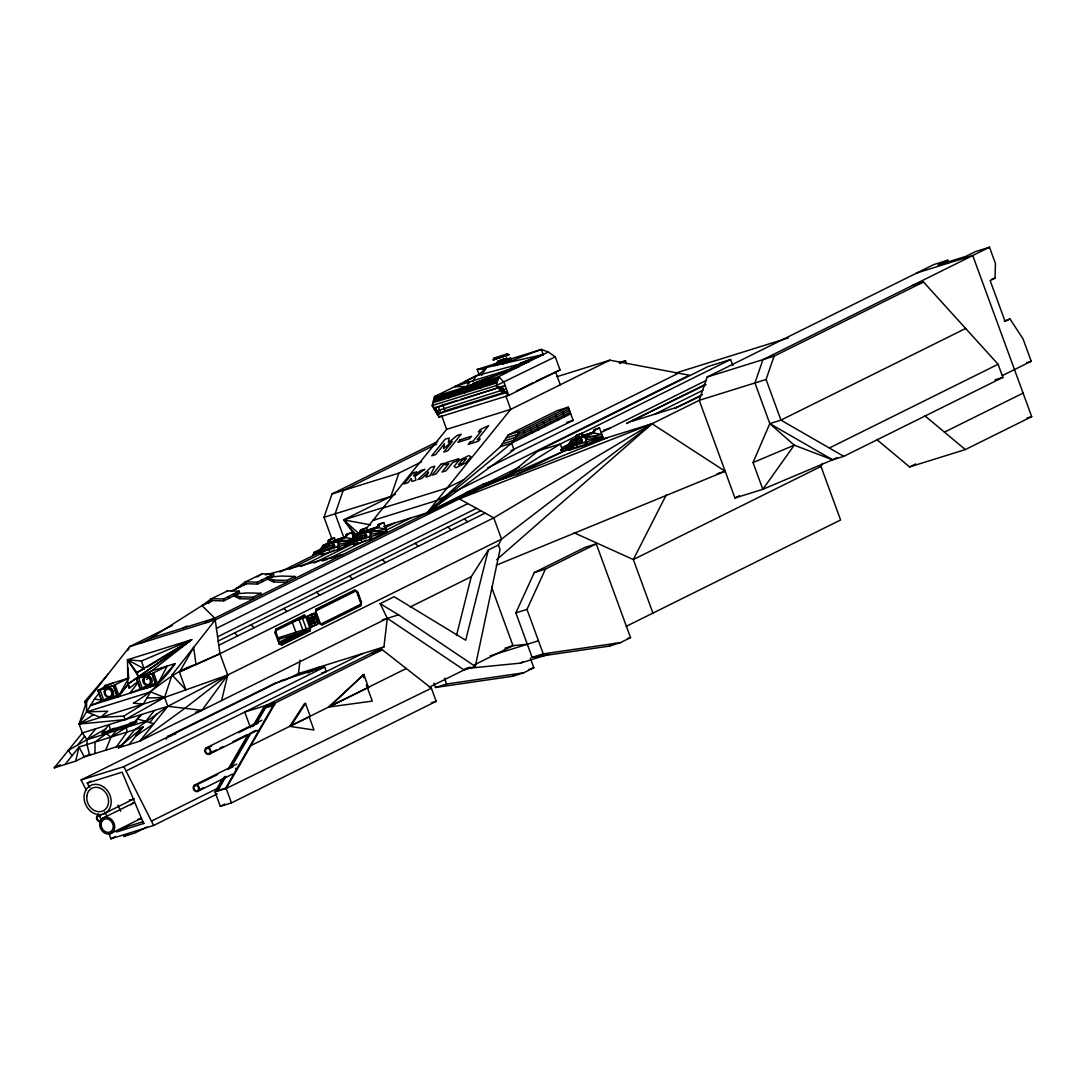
<?xml version="1.0" encoding="UTF-8"?>
<svg xmlns="http://www.w3.org/2000/svg" width="1086" height="1086" viewBox="0 0 1086 1086"><rect width="100%" height="100%" fill="white"/><g stroke="black" fill="none" stroke-linecap="round" stroke-linejoin="round"><path stroke-width="1.5" d="M94.984 753.535L95.039 742.05L110.066 730.837M1002.351 375.593L1031.225 361.271L1023.039 338.9L1009.98 318.958L1005.093 321.375L990.16 280.582L995.047 278.152L995.428 263.436L989.495 247.214L975.567 251.558L965.793 256.405L937.937 265.093L947.711 260.246L948.662 262.866M434.481 399.553L434.644 396.58L479.089 374.521L486.609 367.407L543.204 354.538L541.33 349.42L507.678 359.914M353.629 537.828L351.701 532.588L346.692 534.149L345.484 537.556L340.719 539.918L323.071 545.416L319.976 550.073L323.981 545.416M356.032 535.425L352.027 540.081L355.136 535.425L372.769 529.927L377.534 527.565L378.743 524.158L383.752 522.597L387.118 531.773L372.226 538.846L353.778 544.738L351.85 541.276L353.778 544.738M569.485 450.106L567.557 446.645L569.485 450.106L587.933 444.215L602.825 437.142L599.458 427.965L594.449 429.527L593.241 432.934L588.476 435.296L570.829 440.794L567.734 445.45L571.738 440.794M104.813 688.687L105.193 685.388L128.664 678.071L128.026 668.08M287.138 679.198L298.46 673.578L300.048 660.125M252.685 726.588L264.4 706.253L383.928 646.93L387.308 618.341L380.181 603.667L394.15 596.743L465.704 640.224L488.32 550.005L498.406 545.009L501.542 539.118L652.048 423.744L699.221 400.327L766.078 379.489L774.074 356.167L923.521 282.007L998.088 364.272L1002.894 377.385L843.781 456.337L832.636 459.812L762.82 489.311L734.95 497.999L699.221 400.327L707.203 377.005L933.77 264.577L947.711 260.246M310.528 618.07L316.474 615.735L318.497 621.287L312.564 623.622L310.528 618.07L313.501 616.59M308.302 618.762L311.261 617.296L311.696 614.079L313.922 613.386L315.592 617.934M319.8 551.267L320.764 552.109L337.189 546.991L340.719 539.918M352.407 542.267L369.24 537L372.769 529.927M568.114 447.636L584.947 442.369L588.476 435.296M334.8 541.371L345.429 536.986L327.85 543.054L328.271 540.312L329.425 539.538L334.434 537.964L335.398 540.597M364.923 530.918L359.9 533.063L360.321 530.321L361.475 529.547L366.484 527.972L367.448 530.606M583.155 435.961L582.191 433.341L577.182 434.902L576.028 435.69L575.607 438.432L570.829 440.794M136.402 678.451L151.551 670.944L175.022 663.627C166.823 676.211 156.357 687.913 140.298 689.081L136.402 678.451L152.054 673.578L167.19 666.071L157.443 684.642L90.477 705.52L103.496 700.226L94.387 699.153L79.115 724.077L82.36 732.941L86.948 739.675L87.029 744.548L89.649 755.204M64.984 764.49L79.007 747.046L143.121 727.063L118.401 747.833L139.768 741.168L387.308 618.341L464.048 669.953L475.301 666.451L500.035 549.435L498.406 545.009M275.029 632.69L275.803 629.161L304.134 615.11L306.849 616.902L310.732 627.518L309.958 631.047L281.641 645.098L278.912 643.306L275.029 632.69L276.292 630.491L275.803 629.161M315.754 612.477L316.338 609.83L355.163 590.567L357.199 591.911L361.081 602.54L360.511 605.173L321.687 624.45L319.651 623.106L315.754 612.477L316.338 609.83M360.511 605.173L360.647 602.757L356.765 592.128L355.163 590.567M496.682 559.724L652.048 423.744L563.01 451.491L476.713 490.18L215.232 619.93L219.956 653.731L227.734 674.99L201.969 710.312L167.828 706.307L82.36 732.941L54.3 767.816L75.667 761.15L79.007 747.046L84.301 756.874L121.7 745.213L135.098 729.561L167.828 706.307L227.734 674.99L501.542 539.118L493.763 517.873L459.269 498.841L652.048 423.744L725.177 471.256L496.193 565.249M310.067 621.314L309.781 622.427M309.863 619.902L309.972 619.97M310.229 621.246L309.714 622.224M311.954 618.857L312.049 619.061M312.972 621.64L313.596 621.64M313.365 620.798L312.347 620.174M221.585 700.579L227.734 674.99L164.583 697.443L79.115 724.077L86.568 701.583L129.763 646.577L172.267 625.482M308.804 620.147L310.338 624.314L314.153 623.12L313.542 618.681L312.116 617.567M456.5 635.568L471.256 576.693L488.32 550.005M548.308 352L498.745 376.598L434.644 396.58L432.147 405.553L439.056 417.105L508.723 395.385L560.037 369.932L555.231 356.819L548.308 352L541.33 349.42L502.75 364.081M448.409 397.91L448.83 396.349M449.237 394.883L449.672 393.322M449.523 397.571L449.957 395.996M450.351 394.544L450.785 392.969M464.428 392.915L464.862 391.354M465.27 389.888L465.704 388.326M465.541 392.575L465.975 391.001M466.383 389.548L466.817 387.974M480.46 387.919L480.894 386.358M481.288 384.892L481.722 383.331M481.573 387.58L482.008 386.005M482.401 384.553L482.836 382.978M503.524 393.594L496.261 385.571L498.745 376.598L503.931 382.286L508.723 395.385L496.261 385.571L432.147 405.553L439.409 413.576M227.734 674.99L184.891 708.303L139.768 741.168L167.828 706.307L164.583 697.443L172.036 674.935L215.232 619.93L129.763 646.577L127.591 650.555M332.017 539.185L324.008 517.303L332.004 493.967L437.685 441.527M421.504 461.889L398.861 473.129L390.879 496.451L324.008 517.303M136.863 719.244L134.107 723.344L102.057 733.335L109.062 724.62L110.378 729.941L134.42 722.448L141.112 714.629L134.107 723.344L136.985 721.918M105.668 750.209L111.057 737.055L118.075 728.339M493.125 359.9L494.578 357.796L494.524 359.208L493.125 359.9L507.963 355.217M837.184 457.545L832.636 459.812L794.233 445.179L762.82 489.311L753.032 462.568L769.811 423.608L754.933 382.964L762.929 359.642L989.495 247.214M329.56 545.471L318.782 550.819L317.655 553.331L322.881 551.145M360.905 538.181L349.706 543.326L350.832 540.828L361.611 535.479L362.412 537.448M565.412 448.694L566.539 446.197L577.318 440.848L578.119 442.803L565.412 448.694L568.399 447.215M321.415 551.05L313.202 554.715L314.356 552.204L325.135 546.855M322.026 551.96L323.18 549.448L333.959 544.1L334.732 546.068L322.026 551.96L334.732 546.068M322.325 551.688L323.166 549.828M353.466 541.059L345.253 544.724L346.407 542.213L357.185 536.864M346.407 542.593L345.552 544.439L347.194 543.923M354.077 541.968L355.231 539.457L366.009 534.108L366.783 536.077L354.077 541.968L366.783 536.077M354.375 541.697L355.217 539.837L356.018 541.181M566.186 447.907L560.96 450.079L562.1 447.948M569.783 447.337L570.937 444.826L581.716 439.477L582.49 441.445L569.783 447.337L582.49 441.445M570.082 447.052L570.924 445.206L571.725 446.55M515.836 612.871L534.298 572.553L585.096 547.358L596.241 543.882L630.545 637.618L620.418 642.64L609.273 646.116L532.113 657.356L515.836 612.871L526.981 609.395L545.443 569.091L596.241 543.882M313.542 618.681L314.791 616.264L316.352 616.617L312.836 618.124L314.791 616.264M666.383 494.659L633.328 559.548L652.93 613.101M574.155 532.819L633.328 559.548L820.989 466.423L822.536 463.41M334.067 540.543L345.429 536.986L334.067 540.543L333.28 541.995L330.198 542.457L331.325 542.959L338.886 540.244L327.524 543.787L338.886 540.244M332.492 546.76L333.959 544.1M370.937 530.253L359.575 533.796L370.937 530.253L363.376 532.968L362.262 532.466L377.48 526.995L366.851 531.38M364.543 536.769L366.009 534.108M577.956 437.821L593.187 432.364L577.956 437.821L579.082 438.337L586.644 435.608L575.281 439.151L586.644 435.608M580.25 442.138L581.716 439.477M105.423 690.085L105.966 689.108M313.243 620.73L312.198 620.445M172.036 674.935L185.923 689.854L179.434 672.139L193.634 647.432L195.996 664.333C171.805 671.922 154.66 690.424 133.374 703.212L143.216 704.095L150.655 691.904L164.217 677.379M166.117 739.227L167.76 736.376L274.582 683.379L285.727 679.904M371.195 653.256L382.34 649.781L431.4 688.212L436.192 701.325L231.467 802.907L220.322 806.382L215.042 791.938L222.576 778.879M228.427 768.712L247.662 735.303M224.693 776.463L216.304 791.015L225.671 788.097L274.256 703.728L264.916 706.619L254.015 725.543M229.716 767.734L248.993 734.272M217.214 790.337L224.802 777.155M230.707 766.906L239.979 750.793M241.676 747.86L250.106 733.226M255.156 724.43L266.124 705.398L244.757 712.049L250.472 727.674M217.634 790.88L226.01 776.341M231.033 767.612L251.137 732.683M256.16 723.955L265.378 707.95L274.744 705.031M382.34 649.781L275.532 702.778L226.187 788.477L215.042 791.938M472.749 381.566L476.279 375.797L529.167 361.502L497.714 373.91M481.532 375.512L486.609 367.407M289.718 726.344L304.392 703.755L305.505 703.416L310.243 716.366L289.718 726.344L314.003 730.023L309.13 716.706L310.243 716.366M290.831 726.005L305.505 703.416M383.657 526.411L426.92 512.918L500.483 446.604L508.167 434.97L557.186 410.644L568.331 407.169L573.164 420.404L510.854 450.744M514.18 473.143L505.37 478.03L493.886 480.731L476.428 489.392L476.713 490.18L426.92 512.918L511.615 443.129L519.312 431.495L568.331 407.169M466.695 386.589L469.98 381.702L518.823 366.634L466.695 386.589L454.722 386.616L469.98 381.702M323.207 546.272L336.796 541.425M355.258 536.28L368.846 531.434M570.965 441.649L584.553 436.803M116.351 746.883L127.089 732.059L126.085 725.842M94.387 699.153L99.301 692.895M102.247 689.148L105.193 685.388M138.479 682.089L129.682 693.289L142.035 688.212L140.298 689.081M351.701 532.588L348.239 534.081L345.484 537.556L354.104 539.145L336.253 542.213M368.303 532.221L386.154 529.154L377.534 527.565L380.29 524.09L383.752 522.597M599.458 427.965L595.997 429.459L593.241 432.934L601.861 434.509L584.01 437.59M77.635 745.037L84.654 736.308M95.717 728.787L86.948 739.675L145.7 721.362L154.47 710.461M129.085 744.507L143.121 727.063L136.225 734.136M149.746 722.543L156.764 713.828M366.851 527.918L446.631 429.35L510.732 409.368L609.87 360.185L689.379 375.227L454.192 491.931M732.792 365.48L730.606 359.507L560.281 444.025L505.37 478.03L476.428 489.392L426.92 512.918L510.732 409.368L505.94 396.254L508.94 394.775M327.85 543.054L330.782 539.525L334.434 537.964M359.9 533.063L362.833 529.534L366.484 527.972M582.191 433.341L578.539 434.902L575.607 438.432L593.187 432.364L581.824 435.907M86.174 706.144L84.559 701.719L108.166 674.08M157.687 683.338L175.022 663.627M316.813 621.816L317.872 620.785L314.356 622.292L316.813 621.816L314.56 621.45M328.556 707.067L363.783 674.501L368.521 687.452L328.556 707.067L372.281 701.108L366.349 684.913M329.669 706.728L363.783 674.501M330.388 543.421L341.574 538.914L330.198 542.457M362.439 533.43L373.625 528.923L362.262 532.466M578.146 438.798L589.331 434.278M502.343 356.805L493.818 359.547M497.972 362.765L507.23 359.52L505.967 359.697M93.518 714.656L79.115 724.077L125.094 719.624L164.583 697.443L150.655 691.904L86.554 711.887L100.482 717.425L107.731 711.208L86.554 711.887L86.568 701.583L84.559 701.719M146.569 679.483L149.135 677.284M505.37 478.03L537.882 451.002L708.208 366.484L730.606 359.507M494.171 481.519L493.886 480.731L483.202 484.071L426.92 512.918L444.948 498.759M149.081 672.872L191.598 639.763L127.496 659.745L127.822 684.194L129.302 688.266L137.949 681.533M208.281 603.463L212.055 600.612L223.784 600.857L233.694 595.942L236.802 595.685M580.888 436.966L575.281 439.151M243.468 585.68L246.033 583.752L257.599 584.078L267.441 579.191L273.591 581.947L287.03 582.327L286.826 580.426L294.89 576.435L295.107 578.322M257.233 577.005L261.957 573.842L273.523 574.182L273.726 576.069L271.622 577.114M366.335 531.244L368.371 529.71L368.616 530.375L377.48 526.995M581.037 437.359L584.078 435.079L584.309 435.744M377.534 527.565L378.865 526.574L363.036 531.502L355.136 535.425M437.454 414.133L433.979 408.377L435.459 407.277L439.056 417.105L442.07 415.612M435.717 411.255L436.653 410.562M57.029 765.82L54.3 767.816L60.368 764.802M426.92 512.918L514.045 449.753L511.615 443.129L570.747 413.793M283.908 641.364C281.912 642.274 284.383 641.147 286.297 640.36M283.717 641.69L280.84 642.817L283.908 641.568M191.598 639.763L127.822 684.194L191.598 639.763L141.384 661.021L127.496 659.745L138.356 676.415L136.931 672.519L127.496 659.745L144.262 668.881L136.931 672.519L191.598 639.763L147.139 667.116M136.103 735.792L153.805 723.738L137.61 718.986M201.996 605.608L150.683 638.161L214.784 618.178L201.996 605.608L212.055 600.612L211.851 598.712L223.567 598.956L239.273 591.164L239.49 593.065L236.585 594.504L236.381 592.603M126.343 727.403L111.057 737.055L106.306 733.647M100.482 717.425L123.804 716.108L143.216 704.095M293.953 636.545L296.166 635.514L295.487 635.812M297.917 634.645L296.777 634.903M286.175 640.17L289.473 638.731M287.776 639.369L290.016 638.568L288.061 639.274M652.048 423.744L493.763 517.873L219.956 653.731L179.434 672.139M299.261 633.966L300.211 633.505L298.256 634.17M295.786 635.391L298.609 634.305L294.876 635.948M105.559 728.977L68.323 750.385L72.002 755.775M290.193 638.215L292.188 637.482L290.369 638.201M287.274 639.613L288.754 639.125M296.668 635.134C297.483 634.984 293.926 636.247 296.274 635.161M293.559 636.763L291.835 637.36L293.234 636.953M284.885 640.808L286.731 640.197M320.356 552.258L321.252 554.729L324.144 553.222M353.303 544.738L357.633 542.484M569.01 450.106L573.34 447.853M292.039 637.414L295.718 635.744M468.025 382.978L465.066 381.485L476.279 375.797M495.067 359.099L494.361 359.452L493.886 358.136L507.284 353.832L509.008 354.688L507.61 355.38L506.592 354.172L507.284 353.832L507.759 355.136M503.497 360.335L510.664 358.108L511.139 359.412L494.822 365.656L494.347 364.353L499.37 361.855M494.347 364.353L510.664 358.108M434.576 408.227L438.242 406.408L440.631 412.965L437.332 414.228L507.529 392.114L504.746 392.983L502.343 386.426L460.681 399.417M440.631 412.965L444.961 410.82L505.859 391.829M555.231 356.819L496.261 385.571M498.678 388.245L502.343 386.426M516.447 391.041L532.968 382.842M535.982 381.349L560.037 369.932M436.748 444.052L343.149 490.492L335.153 513.827L344.303 538.832M619.848 363.471L625.441 360.701L626.595 363.878M355.719 536.267L343.705 519.855L395.413 494.198M568.942 408.879L517.33 434.495L506.185 437.957M569.566 410.576L515.348 437.482L504.203 440.957M570.191 412.286L513.366 440.482L502.221 443.957M239.273 591.164L227.721 590.838L210.983 598.983L202.159 605.635L205.878 603.789M261.957 573.842L244.947 582.123L235.974 588.856L240.888 586.413M375.675 519.067L372.905 520.438L437.006 500.456L449.726 494.144M230.938 591.232L246.033 583.752L245.83 581.852L257.382 582.177L273.523 574.182M323.071 545.416L330.986 541.493M463.695 479.754L447.093 488.008L382.991 507.99M487.519 467.944L678.506 373.177M313.202 554.715L320.682 550.996M279.889 572.078L322.148 551.091M352.597 536.009L361.679 531.502M140.447 643.238L156.601 635.229M289.487 569.295L322.406 552.95M352.339 538.099L355.339 536.62M301.107 566.485L334.407 549.964M345.253 544.724L352.733 541.004M349.706 543.326L354.199 541.1M182.733 628.17L187.104 626.011M314.058 563.01L352.964 543.706M384.39 528.108L394.87 522.909M328.61 558.747L366.199 540.095M385.449 530.538L410.902 517.913M253.052 597.191L253.255 599.092L239.816 598.712L233.694 595.942L233.49 594.042L239.612 596.811L253.052 597.191L260.898 593.295L261.115 595.196M204.548 623.255L460.016 496.492M483.202 484.071L483.487 484.845L519.434 467.007M572.892 442.219L562.114 447.568L562.901 449.292L561.258 449.808M495.664 480.772L516.637 470.374M560.96 450.079L565.453 447.853M497.374 480.528L516.569 474.541L568.901 448.572M601.332 432.472L706.307 380.399M705.031 384.512L626.459 423.499L706.036 384.634M216.413 628.373L467.89 503.592M117.397 696.221L113.514 685.592L128.664 678.071L118.225 696.859L128.976 683.175L119.148 695.352L101.758 701.094L97.862 690.465L113.012 682.958M654.695 414.214L702.764 390.363M98.229 690.723L99.98 689.854L103.632 699.818L101.88 700.687L98.229 690.723L115.13 685.13L118.781 695.094L101.88 700.687M702.493 394.598L674.311 408.58L700.321 396.295M217.594 636.83L476.51 508.357M136.768 678.709L138.519 677.84L142.157 687.805L140.42 688.673L136.768 678.709L153.669 673.116L157.321 683.08L140.42 688.673M218.191 641.052L480.826 510.732M101.758 701.094L103.496 700.226M218.775 645.288L485.143 513.108M298.148 618.993L301.134 617.513L302.492 618.409L306.388 629.038L305.994 630.803L279.156 644.12M276.292 630.491L304.623 616.441L305.981 617.323L309.863 627.952L309.958 631.047M316.583 610.495L355.407 591.232M307.433 616.196L311.696 614.079L312.809 617.12M306.849 616.902L293.437 621.233M313.922 613.386L308.248 616.21L312.13 626.826L317.818 624.016L316.705 620.975M279.143 642.193L295.541 634.061L295.935 632.296L292.053 621.667M311.329 626.826L317.818 624.016M278.912 643.306L281.152 643.767L281.641 645.098M310.732 627.518L278.192 637.821M319.651 623.106L321.687 624.45M278.654 643.726L302.519 631.889L302.899 630.124L299.017 619.495L297.645 618.599M288.509 639.315L287.152 639.885M281.152 643.767L309.483 629.717L277.812 639.586M321.442 623.785L360.267 604.522M75.667 761.15L90.057 754.01M118.401 747.833L122.718 745.688M965.658 328.474L780.943 420.133L769.811 423.608L794.233 445.179L753.032 462.568M410.209 606.979L471.256 576.693M1004.183 321.212L1009.98 318.958M86.296 790.187L81.111 779.952L281.926 680.311L324.66 666.98L326.343 671.569L321.592 673.048M307.759 672.913L319.827 666.926M89.785 787.391L87.206 783.074L91.088 781.146M81.111 779.952L123.845 766.635L324.66 666.98M126.044 770.965L362.561 653.596M205.96 748.037L261.984 720.235M206.367 748.661L211.431 746.163M238.513 732.711L258.088 723.005A2.796 2.321 63.6 0 0 257.097 723.697M208.824 753.643A2.796 2.321 63.6 0 0 209.313 749.109A2.796 2.321 63.6 0 0 205.458 750.304A2.796 2.321 63.6 0 0 208.824 753.643L216.358 749.91M219.915 748.145L222.915 746.652M232.906 741.697L246.997 734.706M252.481 731.978L255.495 730.484M209.082 754.336A3.543 2.946 63.6 0 0 209.707 748.593A3.543 2.946 63.6 0 0 204.82 750.127A3.543 2.946 63.6 0 0 209.082 754.336L257.626 730.254M829.337 448.016L998.088 364.272M734.95 497.999L739.485 495.745M103.007 814.174A15.679 13.018 63.6 0 0 105.749 788.789A15.679 13.018 63.6 0 0 84.138 795.522A15.679 13.018 63.6 0 0 103.007 814.174L134.311 798.658M102.532 818.328L133.958 802.744A8.674 7.208 63.6 0 0 130.904 804.902M250.866 745.62L406.259 668.514M194.353 785.178L236.762 764.137M194.761 785.816L217.797 774.386M227.748 769.445L230.748 767.951M109.211 834.197L110.894 838.786L153.628 825.469L217.227 793.907M110.175 833.749A8.674 7.208 63.6 0 0 111.695 819.686A8.674 7.208 63.6 0 0 99.722 823.419A8.674 7.208 63.6 0 0 110.175 833.749L141.587 818.165A8.674 7.208 63.6 0 1 138.017 819.278M197.218 790.784A2.796 2.321 63.6 0 0 197.706 786.25A2.796 2.321 63.6 0 0 193.851 787.459A2.796 2.321 63.6 0 0 197.218 790.784L203.761 787.54M197.476 791.49A3.543 2.946 63.6 0 0 198.1 785.748A3.543 2.946 63.6 0 0 193.213 787.269A3.543 2.946 63.6 0 0 197.476 791.49L232.431 774.142M127.551 826.541L116.501 832.025L144.139 823.31M110.894 838.786L115.428 836.532M151.429 821.138L217.173 788.517M128.257 834.238L123.709 836.491L134.854 833.016L146.99 827.003M429.309 687.194L469.98 667.008M474.433 664.808L512.999 645.668L527.307 644.256M944.44 432.133L1023.093 393.105M220.322 806.382L224.87 804.115M876.701 439.463L909.606 466.939L915.647 463.953M465.215 668.582L520.289 663.152L523.153 661.727M909.606 466.939L965.332 449.577L1031.7 416.644L972.744 255.522L917.018 272.898M433.898 683.108L435.5 687.479L512.592 676.266L515.47 674.84M512.592 676.266L523.723 672.791L533.837 667.781L530.321 658.17M626.255 626.337L840.591 519.977L820.989 466.423M609.273 646.116L615.056 643.251M314.153 623.12L318.497 621.287M431.4 688.212L226.187 788.477L231.467 802.907M321.252 554.729L338.14 549.611L353.574 542.471M283.935 641.324L285.699 640.713M293.424 636.559L292.881 636.912M314.058 620.065L317.112 618.694M282.727 642.016L281.016 642.79L284.763 641.174M285.414 640.536L284.437 641.079M282.224 642.247L282.346 642.369M184.023 669.641L188.516 667.646M195.996 664.333L219.956 653.731M296.994 634.835L299.044 634.061L298.053 634.468M505.126 385.557L433.871 408.445M506.32 388.842L436.993 410.902M102.057 733.335L114.532 728.244M513.773 366.471L543.204 354.538L520.058 363.335M516.569 474.541L607.522 437.617M296.763 635.201L294.537 636.016M500.279 361.692L501.447 361.231M488.279 377.629L472.559 383.833L518.823 366.634M521.076 363.077L543.204 354.538M510.61 368.561L529.167 361.502M334.651 541.48L341.574 538.914M366.701 531.488L373.625 528.923M297.835 634.373L299.587 633.776M284.953 640.821L285.591 640.726M503.89 360.348L505.017 359.982M501.759 356.955L509.008 354.688M479.089 374.521L477.229 369.403L498.053 362.914M508.275 360.308L511.139 359.412M433.776 399.716L497.877 379.733M433.368 401.168L497.469 381.186M432.934 402.743L497.035 382.761M439.844 405.906L457.464 400.422M435.948 411.227L436.64 411.01M556.982 376.666L609.87 360.185M619.251 362.629L625.441 360.701M912.389 285.469L923.521 282.007M675.397 373.136L788.409 337.909M991.694 279.197L995.047 278.152M508.167 434.97L519.312 431.495M332.004 493.967L398.861 473.129M707.203 377.005L774.074 356.167M566.797 422.4L573.164 420.404M500.483 446.604L511.615 443.129M576.028 435.69L578.539 434.902M593.485 430.246L595.997 429.459M603.775 430.083L610.183 428.088M632.432 421.151L676.958 407.277M537.882 451.002L560.281 444.025L563.01 451.491M565.711 448.423L567.354 447.907M598.047 438.622L602.825 437.142L587.702 436.748M356.425 535.452L343.705 519.855L385.15 506.945M483.487 484.845L491.116 482.469M476.428 489.392L465.745 492.718L466.03 493.506M328.271 540.312L330.782 539.525M345.728 534.869L348.239 534.081M360.321 530.321L362.833 529.534M377.779 524.877L380.29 524.09M350.289 543.244L353.466 542.253M379.15 534.258L387.118 531.773L371.996 531.38M245.83 581.852L244.947 582.123L246.033 583.752M322.284 561L327.09 559.494M330.293 558.503L343.108 554.498L265.405 574.901M226.838 591.11L227.721 590.838M211.851 598.712L210.983 598.983L212.055 600.612M1026.582 362.71L1031.225 361.271M994.925 379.869L1002.894 377.385M717.208 473.74L725.177 471.256M302.302 617.16L304.623 616.441L304.134 615.11M311.261 617.296L316.474 615.735M97.862 690.465L113.623 685.605M290.885 638.052L288.957 638.88M103.632 699.818L118.781 695.094M142.157 687.805L155.8 683.556M1026.922 418.124L1031.7 416.644M382.476 619.848L398.562 614.839L475.301 666.451M534.298 572.553L545.443 569.091M129.913 723.059L134.732 721.552M298.46 673.578L383.928 646.93M195.521 712.321L201.969 710.312M167.76 736.376L175.728 733.892M264.4 706.253L275.532 702.778M168.276 736.742L171.398 735.779M367.407 687.791L368.521 687.452M504.936 648.179L512.999 645.668L491.591 587.159M490.22 655.808L538.452 640.781M87.206 783.074L122.134 772.173L143.637 823.568M435.5 687.479L446.645 684.004L523.723 672.791M532.113 657.356L543.258 653.881L620.418 642.64M520.289 663.152L549.312 654.098M529.058 669.275L533.837 667.781M627.355 638.609L630.545 637.618M431.413 702.805L436.192 701.325M236.572 768.684L235.974 768.874A2.796 2.321 63.6 0 0 235.648 768.209M124.958 827.342L143.515 821.559M264.916 706.619L265.391 707.95L264.916 706.619L274.256 703.728M353.479 542.226L337.189 546.991L338.14 549.611M298.596 634.115L297.673 634.455M359.575 533.796L365.33 532.004M327.524 543.787L331.325 542.959L336.321 539.701L336.565 540.366M353.425 542.009L338.683 544.235L337.23 542.416M454.722 386.616L459.595 385.964M267.441 579.191L267.224 577.29L281.45 576.055L294.89 576.435M233.49 594.042L247.459 592.915L260.898 593.295M366.118 530.552L368.616 530.375M477.229 369.403L485.469 369.009M465.066 381.485L468.337 381.335M146.936 697.999L164.583 697.443M339.945 541.371L348.348 541.588M267.224 577.29L273.387 580.046L286.826 580.426M359.615 534.312L343.705 519.855L370.625 524.891M312.863 619.794L313.406 620.635M843.781 456.337L780.943 420.133L766.078 379.489M769.811 423.608L832.636 459.812M380.181 603.667L398.562 614.839M343.705 519.855L346.515 521.687M499.736 387.878L506.09 392.738M313.297 622.848L315.578 624.708L314.478 621.667M924.783 415.721L965.332 449.577M499.193 388.082L505.085 393.105M464.414 518.877L467.455 521.891M448.002 527.022L451.043 530.036M415.164 543.312L418.205 546.326M382.34 559.602L385.381 562.616M349.502 575.892L352.543 578.906M316.678 592.182L319.718 595.196M283.853 608.472L286.894 611.486M251.015 624.762L254.056 627.776M234.603 632.907L237.644 635.921M498.854 388.191L504.04 393.431M434.4 408.282L438.893 413.739M586.264 440.807L587.933 444.215M370.557 535.439L372.226 538.846M338.506 545.43L340.176 548.837M584.987 437.794L586.44 439.613L602.825 437.142L584.947 442.369L585.897 444.988M369.281 532.425L370.733 534.244L387.118 531.773L369.24 537L370.19 539.62M434.047 408.39L437.848 414.065M566.539 446.197L567.639 448.002M350.832 540.828L351.932 542.633M318.782 550.819L319.881 552.625M104.432 811.866L107.025 816.183M570.937 444.826L572.01 446.645M355.231 539.457L356.303 541.276M346.407 542.213L347.493 544.018M323.18 549.448L324.252 551.267M314.356 552.204L315.442 554.009M123.845 766.635L153.628 825.469M98.242 813.794L101.229 819.699M117.94 805.16L120.682 811.269M555.503 371.67L560.295 384.783M576.761 444.921L577.711 447.541M562.494 412.069L563.118 413.78M563.743 415.49L564.299 416.997M556.046 415.273L556.67 416.983M557.294 418.68L557.837 420.187M549.584 418.477L550.208 420.187M550.833 421.884L551.389 423.391M543.136 421.68L543.76 423.391M544.385 425.088L544.941 426.594M536.688 424.884L537.312 426.581M537.937 428.291L538.48 429.798M506.592 354.172L507.067 355.489M530.226 428.088L530.85 429.784M531.475 431.495L532.031 433.002M504.379 361.217L504.854 362.534M523.778 431.291L524.402 432.988M525.027 434.699L525.583 436.205M498.745 376.598L499.166 377.738L498.311 378.159L434.21 398.141L435.065 397.72L434.644 396.58M526.981 609.395L543.258 653.881M442.572 404.264L444.961 410.82M441.839 416.25L446.631 429.35M444.513 678.18L446.645 684.004M361.054 539.552L362.005 542.172M329.004 549.543L329.954 552.163M320.764 552.109L321.727 554.729M362.67 674.84L363.715 677.718M316.189 612.26L320.085 622.889M275.898 632.256L279.794 642.871M225.671 788.097L226.159 789.427M152.054 673.578L155.936 684.207M151.931 673.985L155.569 683.949M141.384 661.021L144.262 668.881M113.392 685.999L117.03 695.963M123.804 716.108L125.094 719.624M273.387 580.046L273.591 581.947M270.373 575.729L270.577 577.63M262.31 579.734L262.513 581.634M257.382 582.177L257.599 584.078M239.612 596.811L239.816 598.712M228.522 596.499L228.739 598.4M223.567 598.956L223.784 600.857M129.139 685.714L129.302 688.266M106.74 688.348A4.914 4.086 63.6 0 1 113.596 692.488A4.914 4.086 63.6 0 1 107.799 696.588M144.574 682.836A4.914 4.086 63.6 0 0 150.832 684.37A4.914 4.086 63.6 0 0 150.75 677.42A4.914 4.086 63.6 0 0 144.506 677.094L143.963 678.071A4.914 4.086 63.6 0 0 144.004 681.682M100.102 821.803A3.638 3.027 63.6 0 1 96.532 818.274A3.638 3.027 63.6 0 1 99.193 814.758M100.021 814.88A3.638 3.027 63.6 0 1 100.822 815.233M101.609 821.342A3.638 3.027 63.6 0 1 100.889 821.695M101.595 820.202A2.796 2.321 63.6 0 1 98.378 820.351A2.796 2.321 63.6 0 1 97.482 816.726A2.796 2.321 63.6 0 1 100.55 815.939M232.241 767.205A2.796 2.321 63.6 0 1 232.784 766.947M132.75 799.418A15.679 13.018 63.6 0 1 129.329 799.934M444.364 443.875L443.577 448.559L452.373 441.378L443.74 452.047L447.744 450.799L461.183 434.21L457.179 435.459L448.369 442.626L449.156 437.957L445.151 439.206L431.726 455.794L435.73 454.545L444.364 443.875M316.094 609.165L315.32 612.694L319.203 623.323L321.931 625.115L360.756 605.839L361.529 602.323L357.633 591.694L354.918 589.902L316.094 609.165M318.782 551.199L317.954 553.045L319.596 552.53L318.782 551.199M350.832 541.208L350.004 543.054L351.647 542.538L350.832 541.208M314.343 552.584L313.501 554.43L315.144 553.914L314.343 552.584M428.386 472.247L425.983 477.08L429.988 475.817L434.807 466.179L430.789 467.428L417.974 479.578L421.979 478.329L428.386 472.247M412.761 473.048L403.951 483.949L407.956 482.7L411.255 478.614L411.961 481.451L415.965 480.188L415.028 476.415L424.789 469.301L420.771 470.55L413.467 475.885L416.766 471.799L412.761 473.048M459.907 439.898L457.939 442.328L469.505 438.717L471.473 436.287L459.907 439.898M440.807 464.306L431.997 475.193L436.002 473.944L444.826 463.057L440.807 464.306M446.821 462.432L444.853 464.862L448.857 463.613L442.016 472.071L446.02 470.822L452.862 462.365L456.88 461.116L458.849 458.686L446.821 462.432M470.197 441.975L468.229 444.418L478.247 441.296L480.216 438.853L477.216 439.789L488.673 425.631L480.297 429.513L478.315 431.943L481.315 431.006L473.211 441.038L470.197 441.975M458.876 460.491L454.002 466.518L456.039 467.699L466.016 462.772L470.903 456.744L468.867 455.563L458.876 460.491M462.392 459.853L458.496 464.659L462.514 463.41L466.396 458.604L462.392 459.853M497.497 361.448L506.755 358.217L497.497 361.448M500.768 360.348L503.334 359.439L500.768 360.348M105.098 691.931A3.923 3.258 63.6 0 0 109.822 696.601A3.923 3.258 63.6 0 0 110.501 690.248A3.923 3.258 63.6 0 0 105.098 691.931M143.637 679.917A3.923 3.258 63.6 0 0 148.348 684.587A3.923 3.258 63.6 0 0 149.04 678.234A3.923 3.258 63.6 0 0 143.637 679.917M142.782 679.673A4.914 4.086 63.6 0 0 148.701 685.51A4.914 4.086 63.6 0 0 149.556 677.555A4.914 4.086 63.6 0 0 142.782 679.673M104.242 691.687A4.914 4.086 63.6 0 0 110.161 697.524A4.914 4.086 63.6 0 0 111.016 689.569A4.914 4.086 63.6 0 0 104.242 691.687M86.785 796.309A12.598 10.466 63.6 0 0 101.948 811.296A12.598 10.466 63.6 0 0 104.161 790.893A12.598 10.466 63.6 0 0 86.785 796.309M101.174 823.853A7.005 5.81 63.6 0 0 109.591 832.175A7.005 5.81 63.6 0 0 110.826 820.84A7.005 5.81 63.6 0 0 101.174 823.853"/></g></svg>
